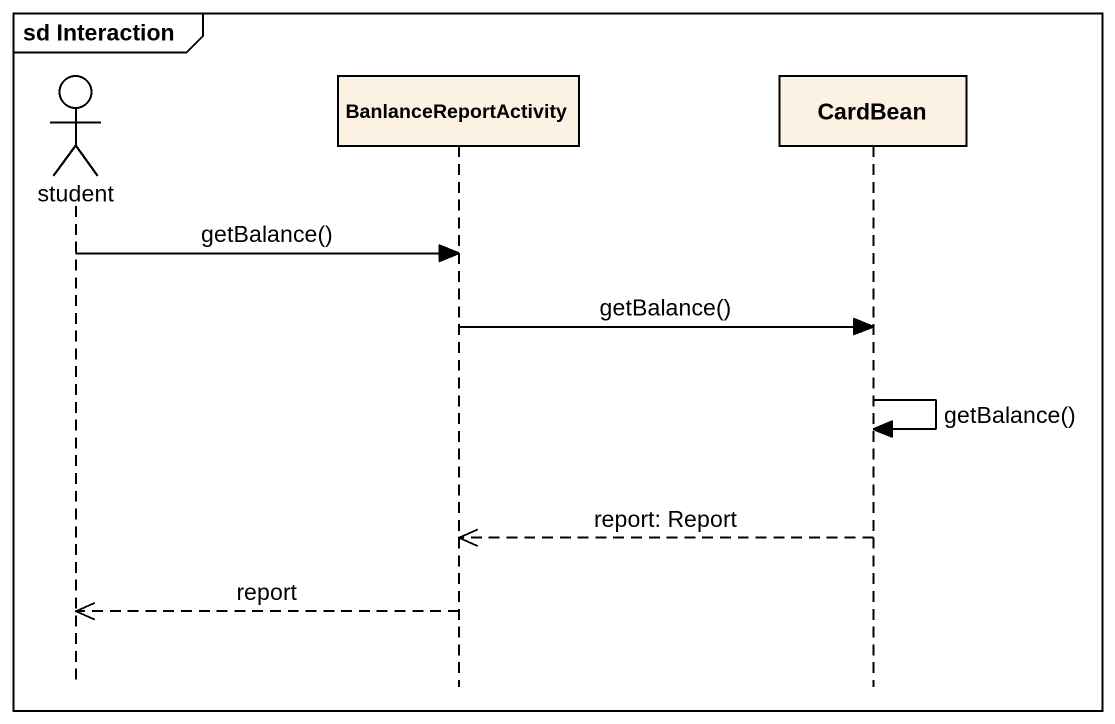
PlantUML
@startuml
mainframe sd Interaction
hide footbox
actor student
participant BanlanceReportActivity
participant CardBean

student -> BanlanceReportActivity : getBalance()
BanlanceReportActivity -> CardBean : getBalance()
CardBean -> CardBean : getBalance()
CardBean -->> BanlanceReportActivity : report: Report
BanlanceReportActivity -->> student : report
@enduml
